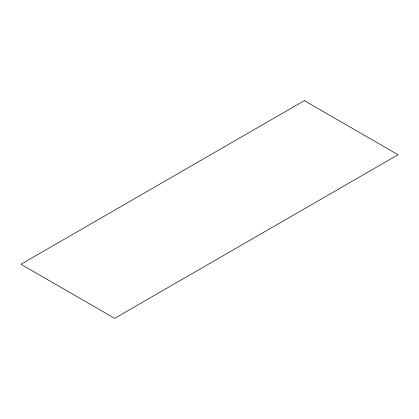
<?xml version="1.0" encoding="UTF-8"?>
<svg xmlns="http://www.w3.org/2000/svg" width="419" height="419" viewBox="0 0 419 419"><rect width="100%" height="100%" fill="white"/><g stroke="black" fill="none" stroke-linecap="round" stroke-linejoin="round"><path stroke-width="0.63" d="M304.362 100.644L20.95 264.269L114.638 318.356L398.05 154.731L304.362 100.644"/></g></svg>
